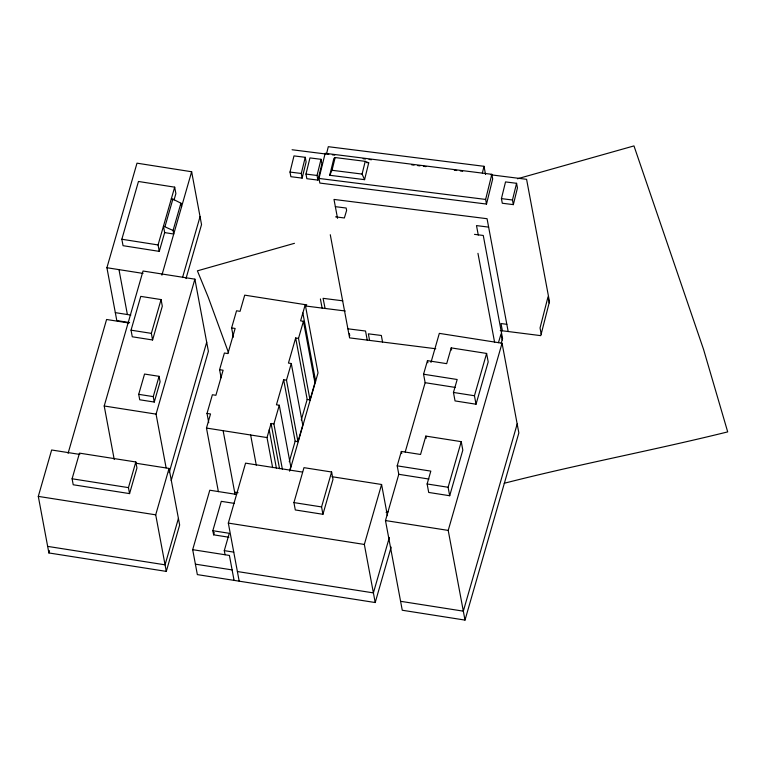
<?xml version="1.0" encoding="UTF-8"?>
<svg xmlns="http://www.w3.org/2000/svg" width="766" height="766" viewBox="0 0 766 766"><rect width="100%" height="100%" fill="white"/><g stroke="black" fill="none" stroke-linecap="round" stroke-linejoin="round"><path stroke-width="1.15" d="M290.008 172.063L293.981 155.9L305.251 157.317L306.113 161.952L302.139 178.114L290.879 176.697L290.008 172.063L301.277 173.48L302.139 178.114M301.277 173.48L305.251 157.317M305.979 174.074L309.952 157.911L321.021 159.309L321.892 163.943L317.919 180.096L306.84 178.708L305.979 174.074L317.047 175.471L317.919 180.096M317.047 175.471L321.021 159.309M318.982 178.44L325.167 153.305L491.82 174.313L492.682 178.938L486.506 204.072L319.853 183.064L318.982 178.44L485.634 199.438L486.506 204.072M326.642 153.43L328.298 146.689L484.016 166.308L485.548 174.485M329.725 175.27L333.871 158.428L335.144 157.547L365.219 161.339L368.724 162.823L364.578 179.665L329.725 175.27L332.013 170.282L335.144 157.547M364.578 179.665L362.088 174.074L365.219 161.339M482.36 173.049L484.016 166.308M485.634 199.438L491.82 174.313M501.424 198.614L505.531 181.915L516.571 183.304L517.443 187.938L513.335 204.627L502.295 203.239L501.424 198.614L512.473 200.003L513.335 204.627M512.473 200.003L516.571 183.304M306.678 304.485L306.266 306.084L345.255 310.996M136.185 463.267L169.056 468.428L179.646 524.997L166.299 571.398L48.89 552.956L38.3 496.387L51.648 449.996L79.827 454.42M129.598 322.582L116.805 320.571L106.914 267.727L136.999 163.168L191.644 171.747L201.535 224.591L185.994 278.594M164.661 232.596L173.729 234.023L173.068 230.47L163.464 226.161L164.661 232.596L159.261 251.372L123.048 245.685L121.842 239.251L138.464 181.475L174.677 187.163L175.883 193.597L174.045 199.983M68.088 453.319L106.589 319.489L128.87 322.993M48.89 552.956L49.541 550.668M72.1 478.779L79.482 453.137L135.821 461.984L136.942 467.969L129.569 493.61L73.22 484.763L72.1 478.779L128.449 487.626L129.569 493.61M114.23 459.504L104.214 405.99L143.041 271.02L194.89 279.159L208.39 351.288L171.201 480.541M131.043 330.175L140.762 296.385L161.071 299.573L162.306 306.18L152.587 339.97L132.279 336.781L131.043 330.175L151.352 333.363L152.587 339.97M159.261 251.372L158.064 244.938L174.677 187.163M165.035 226.41L172.877 199.122L171.306 198.882M173.068 230.47L180.92 203.191L172.877 199.122M161.894 275.166L191.644 171.747M151.352 333.363L161.071 299.573M138.703 394.337L144.544 374.047L159.079 376.326L160.104 381.765L154.263 402.054L139.728 399.775L138.703 394.337L153.248 396.616L154.263 402.054M182.528 277.56L200.05 216.654M153.248 396.616L159.079 376.326M128.449 487.626L135.821 461.984M166.117 467.844L156.063 414.128L194.89 279.159M166.299 571.398L155.709 514.829L169.056 468.428M169.181 472.612L206.696 342.22M208.745 422.708L207.011 413.429L212.383 394.749L215.897 395.294L223.107 370.227L219.593 369.672L224.39 353.021L227.904 353.566L235.133 328.461L231.61 327.905L236.541 310.785L240.055 311.341L244.708 295.149L305.251 304.657L318.024 372.889L289.912 470.602M178.421 518.429L165.063 564.829L47.655 546.388M218.377 491.667L206.475 428.06L210.526 413.975L207.011 413.429M391.158 547.115L375.206 602.536L197.35 574.605L192.678 549.672L209.788 490.221L236.617 494.434M228.881 537.234L213.609 534.831L212.833 530.714L221.288 501.337L234.243 503.377M213.609 534.831L214.25 532.571M239.193 581.183L228.325 523.092L245.57 463.143L302.503 472.076M225.07 554.756L224.294 550.639L229.283 533.299L212.833 530.714M272.639 467.633L267.018 437.568L271.068 423.483L273.902 423.933L282.367 469.165M283.65 379.735L295.159 441.216L297.993 441.656L286.484 380.175L283.65 379.735L276.44 404.802L279.274 405.252L290.783 466.724L289.519 471.128M295.666 337.969L307.176 399.44L310.01 399.89L298.501 338.409L295.666 337.969L288.447 363.074L291.281 363.524L302.781 424.996L297.993 441.656M305.251 304.657L300.598 320.849L303.432 321.289L314.931 382.77L310.01 399.89M273.902 423.933L279.274 405.252M286.484 380.175L291.281 363.524M298.501 338.409L303.432 321.289M289.261 461.726L295.159 441.216M301.268 419.988L307.176 399.44M313.715 376.709L314.366 374.459M293.924 502.592L303.978 467.662L331.611 472L332.99 479.353L322.936 514.292L295.303 509.955L293.924 502.592L321.567 506.929L322.936 514.292M321.567 506.929L331.611 472M375.206 602.536L364.338 544.444L381.583 484.495L331.965 476.701M397.2 465.843L401.346 451.452L420.553 454.468L425.839 436.093L461.237 441.656L462.817 450.121L449.699 495.736L428.711 492.442L427.122 483.968L430.818 471.119L397.2 465.843L398.789 474.307L385.48 520.554L402.265 610.243L465 620.087L518.85 432.914L502.065 343.225L439.33 333.373L430.98 362.414M423.56 374.22L427.466 360.642L446.683 363.659L451.222 347.888L486.611 353.442L488.201 361.916L476.031 404.218L455.042 400.915L453.453 392.451L457.178 379.505L423.56 374.22L425.149 382.694L405.214 451.969M389.348 537.464L373.406 592.894L237.393 571.532M449.699 495.736L448.11 487.272L461.237 441.656M476.031 404.218L474.441 395.744L486.611 353.442M465 620.087L448.215 530.407L502.065 343.225M517.184 423.981L463.325 611.153L400.599 601.31M498.436 342.67L501.041 333.938L502.17 339.989M501.194 343.264L502.573 338.629L483.269 235.468L474.499 234.358M294.45 243.32L197.398 270.838L208.228 297.218L228.565 352.829M517.49 178.765L633.97 145.913L703.571 349.459L727.7 431.89C653.475 450.274 578.273 464.311 504.191 483.279M386.064 512.32L388.324 511.736M292.076 149.753L328.796 154.387M332.348 154.828L334.713 155.134M363.141 158.715L365.506 159.012M369.068 159.462L371.433 159.759M411.706 164.834L414.071 165.13M417.623 165.58L419.988 165.877M423.55 166.327L425.915 166.624M454.343 170.205L456.708 170.502M460.261 170.952L462.635 171.249M491.054 174.83L526.587 179.311L549.481 301.632L540.777 335.642L500.265 330.529M366.397 162.526L368.724 162.823M332.013 170.282L362.088 174.074M335.355 206.667L346.155 208.026L346.605 210.439L344.365 217.965L335.594 216.855M488.631 227.119L476.5 225.587L478.271 235.047M342.785 300.818L323.08 298.338L325.09 308.459M506.824 324.296L501.021 323.568L502.381 330.797M347.888 328.805L365.535 331.027L367.23 340.104M435.768 348.75L349.583 337.883L330.28 234.722M121.842 239.251L158.064 244.938M106.914 267.727L143.031 273.405M115.321 312.643L130.823 315.075M425.149 382.694L455.282 387.424M453.453 392.451L474.441 395.744M104.214 405.99L156.063 414.128M206.475 428.06L267.018 437.568M398.789 474.307L428.931 479.047M427.122 483.968L448.11 487.272M234.635 492.155L238.073 492.691M385.48 520.554L448.215 530.407M228.325 523.092L364.338 544.444M38.3 496.387L155.709 514.829M224.294 550.639L233.754 552.123M192.678 549.672L229.407 555.436L234.07 580.379M195.387 564.149L232.117 569.914M549.145 302.943L548.006 296.873L540.049 327.953L541.189 334.024M508.174 331.525L487.061 218.712L333.995 199.428L337.538 218.329M477.955 253.335L494.625 342.431M451.222 347.888L451.614 350.005M427.466 360.642L427.859 362.758M425.839 436.093L426.241 438.209M382.56 342.038L381.334 335.47L368.36 333.832L369.595 340.41M401.346 451.452L401.738 453.568M381.583 484.495L387.414 515.642M349.373 333.65L349.756 335.671M320.399 298.951L322.113 308.076M302.857 312.978L315.63 381.209M271.068 423.483L279.533 468.725M269.23 429.879L276.392 468.16M231.61 327.905L233.352 337.184M250.635 434.992L256.284 465.154M219.593 369.672L221.115 377.791M180.92 203.191L181.58 206.734M223.126 430.674L235.057 494.405M118.979 269.622L127.386 314.529"/></g></svg>
